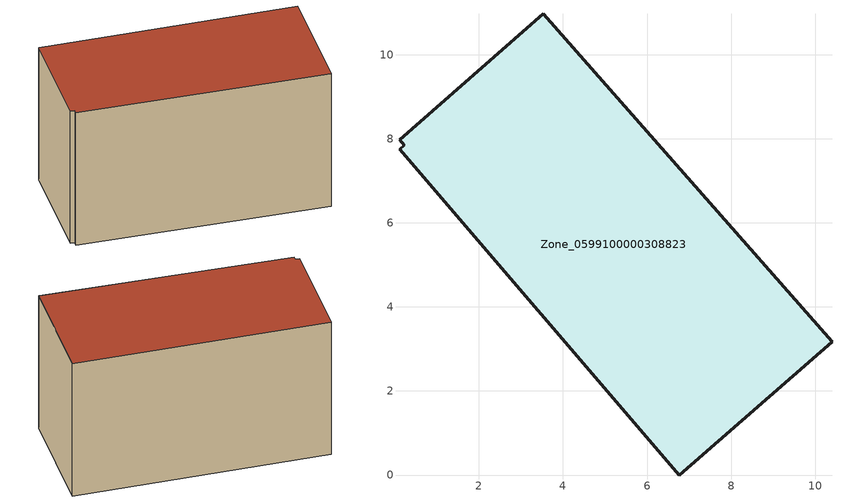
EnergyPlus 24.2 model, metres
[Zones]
Zone_0599100000308823
 floor ground (C_G): 0.23,7.84 0.12,7.98 3.53,10.97 10.4,3.17 6.76,0 0.11,7.75 z0
 wall outside (C_F): 6.76,0 10.4,3.17 3.53,10.97 0.12,7.98 0.23,7.84 0.11,7.75 6.76,0 z0:6.17
 roof outside (C_R): 0.12,7.98 0.23,7.84 0.11,7.75 6.76,0 10.4,3.17 3.53,10.97 z6.17
[BUILDING]
Pand.0599100000308823: North Axis=0; Terrain=City; Loads Convergence Tolerance Value=0.04; Temperature Convergence Tolerance Value=0.4; Solar Distribution=FullExterior; Maximum Number of Warmup Days=25; Minimum Number of Warmup Days=1
[Site:Location]
Rotterdam.The.Hague.AP_ZH_NLD Design_Conditions: Latitude=51.96; Longitude=4.45; Time Zone=1; Elevation=-4.5
[SITE:GROUNDTEMPERATURE:BUILDINGSURFACE]
18, 18, 18, 18, 18, 18, 18, 18, 18, 18, 18, 18
[MATERIAL] Thermal Absorptance=0.9; Solar Absorptance=0.7; Visible Absorptance=0.7
Name | Roughness | Thickness | Conductivity | Density | Specific Heat
G.TI.1946 | MediumSmooth | 0.15 | 1 | 540 | 1210
F.TI.1946 | Rough | 0.3 | 0.857143 | 1920 | 840
R.TI.1946 | MediumRough | 0.2 | 0.1 | 1500 | 1000
[CONSTRUCTION]
C_G: G.TI.1946
C_F: F.TI.1946
C_R: R.TI.1946
[ZONE]
Zone_0599100000308823: Type=1; Multiplier=1; Ceiling Height=Autocalculate; Volume=Autocalculate; Floor Area=autocalculate; Part of Total Floor Area=Yes
[ZONEINFILTRATION:DESIGNFLOWRATE]
Infil_Zone_0599100000308823: Zone or ZoneList or Space or SpaceList=Zone_0599100000308823; Schedule=AlwaysOn; Design Flow Rate Calculation Method=Flow/Area; Flow Rate per Floor Area=0.003; Constant Term Coefficient=1; Temperature Term Coefficient=0; Velocity Term Coefficient=0; Velocity Squared Term Coefficient=0
[HVACTEMPLATE:ZONE:IDEALLOADSAIRSYSTEM]
Zone_0599100000308823: Maximum Heating Supply Air Temperature=50; Minimum Cooling Supply Air Temperature=13; Maximum Heating Supply Air Humidity Ratio=0.0156; Minimum Cooling Supply Air Humidity Ratio=0.0077; Heating Limit=NoLimit; Cooling Limit=NoLimit; Dehumidification Control Type=ConstantSensibleHeatRatio; Cooling Sensible Heat Ratio=0.7; Dehumidification Setpoint=60; Humidification Control Type=None; Humidification Setpoint=30; Outdoor Air Method=None; Outdoor Air Flow Rate per Person=0.00944; Outdoor Air Flow Rate per Zone Floor Area=0; Outdoor Air Flow Rate per Zone=0; Demand Controlled Ventilation Type=None; Outdoor Air Economizer Type=NoEconomizer; Heat Recovery Type=None; Sensible Heat Recovery Effectiveness=0.7; Latent Heat Recovery Effectiveness=0.65
[ZONECONTROL:THERMOSTAT]
ThermostatControl_Zone_0599100000308823: Zone or ZoneList=Zone_0599100000308823; Control Type Schedule=DualSetpointControlType; Control 1=Thermostat_Zone_0599100000308823; Temperature Difference Between Cutout And Setpoint=0
[THERMOSTATSETPOINT:DUALSETPOINT]
Thermostat_Zone_0599100000308823: Heating Setpoint Temperature Schedule=HeatingSetpoint_Zone_0599100000308823; Cooling Setpoint Temperature Schedule=CoolingSetpoint_Zone_0599100000308823
[SCHEDULE:COMPACT]
HeatingSetpoint_Zone_0599100000308823: Through: 12/31, For: AllDays, Until: 24:00, 21
CoolingSetpoint_Zone_0599100000308823: Through: 12/31, For: AllDays, Until: 24:00, 24
DualSetpointControlType: Through: 12/31, For: AllDays, Until: 24:00, 4
AlwaysOn: Through: 12/31, For: AllDays, Until: 24:00, 1
